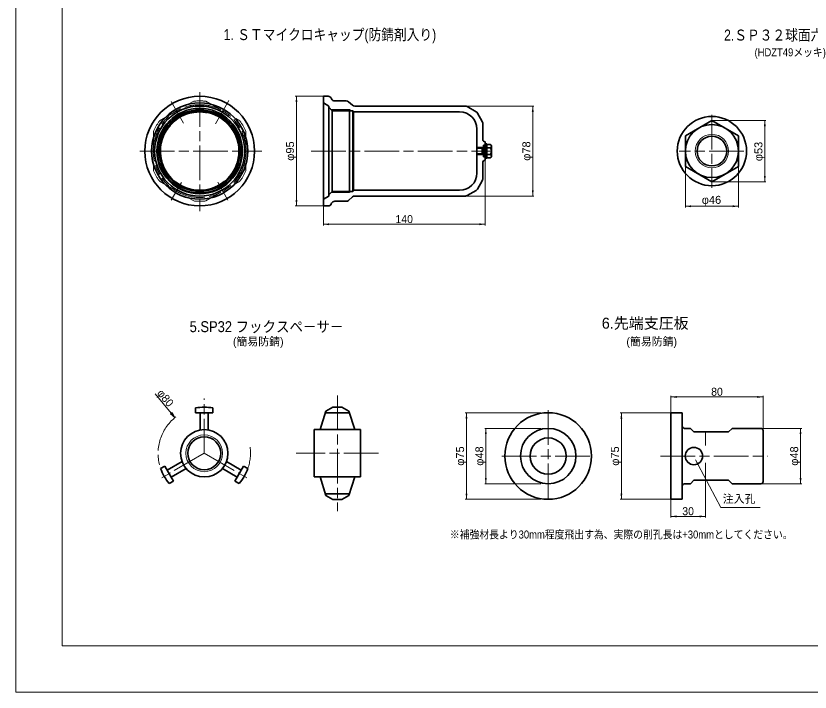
# Model space of a CAD drawing. Units: millimetres at full size, sheet at 1:2.5. Extents: x 2090 to 3770, y 1278 to 2481.
# Drawn here: x 2090 to 2777, y 1293 to 1879 of the extents above; entities that cross this region are included whole.
import ezdxf
from ezdxf.enums import TextEntityAlignment as Align

# ---------------------------------------------------------------- set-up
doc = ezdxf.new("R2010")
doc.units = ezdxf.units.MM
doc.header["$LTSCALE"] = 2.5
for name, pattern in [('CHAIN', [18.5, 12, -1.5, 3.5, -1.5]), ('CHAIN_DOUBLE_DASH', [23.5, 12, -1.5, 3.5, -1.5, 3.5, -1.5]), ('DASHED_SPACED', [12, 6, -6])]:
    doc.linetypes.add(name, pattern=pattern)
for name, color, linetype, lineweight in [('1外形線', 7, 'Continuous', 35), ('2細い実線', 3, 'Continuous', 20), ('3隠れ線', 2, 'DASHED_SPACED', 13), ('4中心線', 1, 'CHAIN', 15), ('5想像線', 6, 'CHAIN_DOUBLE_DASH', 13), ('6寸法線', 4, 'Continuous', 13), ('7 枠・タイトル', 7, 'Continuous', 13)]:
    doc.layers.add(name, color=color, linetype=linetype, lineweight=lineweight)
doc.styles.add('ＭＳ Ｐゴシック', font='')
doc.styles.get('ＭＳ Ｐゴシック').set_extended_font_data('MS PGothic')

# ---------------------------------------------------------------- blocks, each defined once
blk = doc.blocks.new('filled_arrow')
at = {"color": 0, "linetype": 'Continuous', "lineweight": -2}
blk.add_solid([(7.5, 1.25), (0, 0), (7.5, -1.25)], dxfattribs=at)

msp = doc.modelspace()

# ---------------------------------------------------------------- hatches: boundary and pattern name
at = {"layer": '6寸法線'}
msp.add_hatch(color=256, dxfattribs=at).paths.add_polyline_path([(2224.818, 1534.951), (2223.531, 1533.893), (2227.35, 1530.56)])

# ---------------------------------------------------------------- linework, layer by layer
at = {"layer": '1外形線'}
for p, q in [((2355.868, 1808.994), (2360.014, 1808.994)), ((2355.868, 1808.994), (2355.868, 1713.994)), ((2360.468, 1800.494), (2355.868, 1803.149)), ((2362.697, 1807.335), (2363.039, 1806.652)), ((2365.722, 1804.994), (2375.741, 1804.994)), ((2377.716, 1804.251), (2381.011, 1801.269)), ((2360.468, 1800.494), (2360.468, 1761.494)), ((2360.468, 1799.494), (2363.468, 1796.494)), ((2363.468, 1796.494), (2381.468, 1796.494)), ((2363.468, 1796.494), (2363.468, 1761.494)), ((2378.468, 1797.494), (2378.468, 1761.494)), ((2381.468, 1796.494), (2382.046, 1795.494)), ((2381.468, 1796.494), (2381.468, 1761.494)), ((2382.046, 1795.494), (2382.046, 1761.494)), ((2382.046, 1795.494), (2473.868, 1795.494)), ((2383.024, 1800.494), (2478.816, 1800.494)), ((2488.172, 1795.556), (2480.316, 1800.092)), ((2493.466, 1787.19), (2489.27, 1794.458)), ((2669.283, 1774.765), (2692.283, 1788.044)), ((2692.283, 1788.044), (2715.283, 1774.765)), ((2493.868, 1785.69), (2493.868, 1771.494)), ((2488.868, 1780.494), (2488.868, 1761.494)), ((2669.283, 1774.765), (2669.283, 1748.223)), ((2715.283, 1774.765), (2715.283, 1748.223)), ((2495.868, 1769.494), (2495.868, 1753.494)), ((2495.877, 1767.744), (2497.477, 1767.744)), ((2495.877, 1755.244), (2495.877, 1767.744)), ((2497.477, 1755.244), (2497.477, 1767.744)), ((2360.468, 1761.494), (2360.468, 1722.494)), ((2363.468, 1726.494), (2363.468, 1761.494)), ((2378.468, 1725.494), (2378.468, 1761.494)), ((2381.468, 1726.494), (2381.468, 1761.494)), ((2382.046, 1727.494), (2382.046, 1761.494)), ((2495.877, 1764.494), (2488.868, 1764.494)), ((2488.868, 1763.88), (2493.355, 1763.88)), ((2488.868, 1761.494), (2488.868, 1742.494)), ((2493.355, 1763.88), (2494.468, 1764.994)), ((2493.355, 1763.88), (2493.355, 1761.494)), ((2493.355, 1759.107), (2493.355, 1761.493)), ((2494.468, 1766.494), (2494.468, 1761.494)), ((2494.468, 1766.494), (2495.868, 1766.494)), ((2494.468, 1756.494), (2494.468, 1761.494)), ((2497.477, 1767.267), (2500.677, 1767.267)), ((2497.477, 1764.38), (2500.677, 1764.38)), ((2501.477, 1757.164), (2501.477, 1765.824)), ((2488.868, 1759.107), (2493.355, 1759.107)), ((2495.877, 1758.494), (2488.868, 1758.494)), ((2493.355, 1759.107), (2494.468, 1757.993)), ((2494.468, 1756.494), (2495.868, 1756.494)), ((2497.477, 1755.244), (2495.877, 1755.244)), ((2497.477, 1758.607), (2500.677, 1758.607)), ((2497.477, 1755.72), (2500.677, 1755.72)), ((2493.868, 1751.494), (2493.868, 1737.298)), ((2669.283, 1748.223), (2692.283, 1734.944)), ((2692.283, 1734.944), (2715.283, 1748.223)), ((2493.466, 1735.798), (2489.27, 1728.53)), ((2360.468, 1723.494), (2363.468, 1726.494)), ((2363.468, 1726.494), (2381.468, 1726.494)), ((2381.468, 1726.494), (2382.046, 1727.494)), ((2382.046, 1727.494), (2473.868, 1727.494)), ((2488.172, 1727.431), (2480.316, 1722.896)), ((2360.468, 1722.494), (2355.868, 1719.838)), ((2377.716, 1718.736), (2381.011, 1721.718)), ((2383.024, 1722.494), (2478.816, 1722.494)), ((2355.868, 1713.994), (2360.014, 1713.994)), ((2362.697, 1715.652), (2363.039, 1716.335)), ((2365.722, 1717.994), (2375.741, 1717.994)), ((2245.256, 1534.664), (2245.256, 1538.955)), ((2260.256, 1534.664), (2245.256, 1534.664)), ((2249.256, 1519.869), (2249.256, 1534.664)), ((2256.256, 1519.869), (2256.256, 1534.664)), ((2260.256, 1534.664), (2260.256, 1538.955)), ((2357.996, 1536.185), (2352.996, 1520.164)), ((2378.47, 1534.664), (2357.522, 1534.664)), ((2364.023, 1539.664), (2357.996, 1536.185)), ((2371.969, 1539.664), (2364.023, 1539.664)), ((2371.969, 1539.664), (2377.996, 1536.185)), ((2377.996, 1536.185), (2382.996, 1520.164)), ((2656.682, 1534.803), (2656.682, 1459.803)), ((2666.682, 1534.803), (2656.682, 1534.803)), ((2666.682, 1534.803), (2666.682, 1523.303)), ((2387.996, 1520.164), (2347.996, 1520.164)), ((2347.996, 1520.164), (2347.996, 1479.164)), ((2387.996, 1520.164), (2387.996, 1479.164)), ((2666.674, 1497.303), (2666.682, 1525.434)), ((2668.682, 1521.303), (2673.66, 1521.303)), ((2673.66, 1521.303), (2676.696, 1518.267)), ((2706.696, 1518.267), (2709.731, 1521.303)), ((2709.731, 1521.303), (2734.682, 1521.303)), ((2676.696, 1518.267), (2706.696, 1518.267)), ((2736.682, 1519.303), (2736.682, 1475.303)), ((2233.508, 1492.593), (2220.695, 1485.195)), ((2272.003, 1492.593), (2284.817, 1485.195)), ((2666.682, 1471.302), (2666.674, 1497.303)), ((2218.695, 1488.66), (2214.979, 1486.514)), ((2218.695, 1488.66), (2226.195, 1475.669)), ((2237.008, 1486.531), (2224.195, 1479.133)), ((2268.503, 1486.531), (2281.317, 1479.133)), ((2279.317, 1475.669), (2286.817, 1488.66)), ((2286.817, 1488.66), (2290.532, 1486.514)), ((2387.996, 1479.164), (2347.996, 1479.164)), ((2357.996, 1463.144), (2352.996, 1479.164)), ((2377.996, 1463.144), (2382.996, 1479.164)), ((2226.195, 1475.669), (2222.479, 1473.524)), ((2279.317, 1475.669), (2283.032, 1473.524)), ((2668.682, 1473.303), (2673.66, 1473.303)), ((2673.66, 1473.303), (2676.696, 1476.338)), ((2676.696, 1476.338), (2706.696, 1476.338)), ((2706.696, 1476.338), (2709.731, 1473.303)), ((2709.731, 1473.303), (2734.682, 1473.303)), ((2666.682, 1459.803), (2666.682, 1471.303)), ((2378.47, 1464.664), (2357.522, 1464.664)), ((2364.023, 1459.664), (2357.996, 1463.144)), ((2371.969, 1459.664), (2364.023, 1459.664)), ((2371.969, 1459.664), (2377.996, 1463.144)), ((2656.682, 1459.803), (2666.682, 1459.803))]:
    msp.add_line(p, q, dxfattribs=at)
for centre, radius in [((2248.79, 1761.494), 47.5), ((2248.79, 1761.494), 41.656), ((2248.79, 1761.494), 39), ((2248.79, 1761.494), 37), ((2248.79, 1761.494), 35), ((2248.79, 1761.494), 34), ((2692.283, 1761.494), 30), ((2692.283, 1761.494), 22.993), ((2692.283, 1761.494), 12.85), ((2550.532, 1497.303), 37.5), ((2252.756, 1499.664), 20.505), ((2550.532, 1497.303), 24), ((2252.756, 1499.664), 14.27), ((2550.532, 1497.303), 15.7), ((2676.686, 1497.288), 7.5)]:
    msp.add_circle(centre, radius, dxfattribs=at)
for centre, radius, start, end in [((2360.014, 1805.994), 3, 26.56505, 90), ((2365.722, 1807.994), 3, 206.56505, 270), ((2375.741, 1801.994), 3, 48.81407, 90), ((2383.024, 1803.494), 3, 227.85137, 270), ((2473.868, 1780.494), 15, 0, 90), ((2478.816, 1797.494), 3, 60, 90), ((2486.672, 1792.958), 3, 30, 60), ((2490.868, 1785.69), 3, 0, 30), ((2495.868, 1771.494), 2, 180, 270), ((2499.774, 1765.824), 1.702, 302.0046, 57.9954), ((2495.868, 1761.494), 5.608, 329.02089, 30.97911), ((2499.774, 1757.164), 1.702, 302.0046, 57.9954), ((2495.868, 1751.494), 2, 90, 180), ((2473.868, 1742.494), 15, 270, 0), ((2490.868, 1737.298), 3, 330, 0), ((2486.672, 1730.03), 3, 300, 330), ((2383.024, 1719.494), 3, 90, 132.14863), ((2478.816, 1725.494), 3, 270, 300), ((2360.014, 1716.994), 3, 270, 333.43495), ((2365.722, 1714.994), 3, 90, 153.43495), ((2375.741, 1720.994), 3, 270, 311.18593), ((2252.756, 1499.664), 40, 79.19308, 100.80692), ((2668.682, 1523.303), 2, 180, 270), ((2734.682, 1519.303), 2, 0, 90), ((2252.756, 1499.664), 40, 199.19308, 220.80692), ((2252.756, 1499.664), 40, 319.19308, 340.80692), ((2668.682, 1471.303), 2, 90, 180.0002), ((2668.682, 1471.303), 2, 90, 180.00299), ((2734.682, 1475.303), 2, 270, 0)]:
    msp.add_arc(centre, radius, start, end, dxfattribs=at)
at = {"layer": '2細い実線'}
for p, q in [((2362.468, 1797.494), (2378.468, 1797.494)), ((2378.468, 1797.494), (2380.2, 1796.494)), ((2493.968, 1764.494), (2488.868, 1764.494)), ((2493.968, 1758.493), (2488.868, 1758.493)), ((2378.468, 1725.494), (2380.2, 1726.494)), ((2362.468, 1725.494), (2378.468, 1725.494))]:
    msp.add_line(p, q, dxfattribs=at)
for centre, radius in [((2248.79, 1761.494), 36), ((2692.283, 1761.494), 14.5), ((2252.756, 1499.664), 15.92)]:
    msp.add_circle(centre, radius, dxfattribs=at)
at = {"layer": '3隠れ線'}
for p, q in [((2213.985, 1787.587), (2243.595, 1804.682)), ((2253.985, 1804.682), (2283.595, 1787.587)), ((2208.79, 1778.589), (2208.79, 1744.398)), ((2288.79, 1778.589), (2288.79, 1744.398)), ((2213.985, 1735.4), (2243.595, 1718.305)), ((2253.985, 1718.305), (2283.595, 1735.4)), ((2686.682, 1476.338), (2686.682, 1518.267))]:
    msp.add_line(p, q, dxfattribs=at)
msp.add_circle((2248.79, 1761.494), 33.66, dxfattribs=at)
for start, end in [(83.14104, 96.85896), (143.14104, 156.85896), (23.14104, 36.85896), (203.14104, 216.85896), (323.14104, 336.85896), (263.14104, 276.85896)]:
    msp.add_arc((2248.79, 1761.494), 43.5, start, end, dxfattribs=at)
at = {"layer": '4中心線'}
for p, q in [((2248.79, 1812.515), (2248.79, 1709.303)), ((2248.79, 1812.515), (2248.79, 1709.303)), ((2234.861, 1785.62), (2223.99, 1804.448)), ((2262.453, 1785.159), (2274.056, 1805.256)), ((2692.283, 1792.95), (2692.283, 1729.635)), ((2196.998, 1761.494), (2302.525, 1761.494)), ((2196.998, 1761.494), (2302.525, 1761.494)), ((2345.248, 1761.494), (2501.102, 1761.494)), ((2719.915, 1761.494), (2663.815, 1761.494)), ((2224.225, 1718.945), (2233.087, 1734.295)), ((2273.261, 1719.11), (2264.398, 1734.46)), ((2367.996, 1549.664), (2367.996, 1449.664)), ((2252.756, 1499.664), (2252.756, 1547.15)), ((2550.532, 1537.138), (2550.532, 1457.957)), ((2252.756, 1499.664), (2213.156, 1476.802)), ((2252.756, 1499.664), (2292.355, 1476.802)), ((2403.727, 1499.664), (2332.265, 1499.664)), ((2510.379, 1497.303), (2589.702, 1497.303)), ((2647.82, 1497.303), (2740.8, 1497.303))]:
    msp.add_line(p, q, dxfattribs=at)
at = {"layer": '5想像線'}
for radius in [40.201, 34.501]:
    msp.add_circle((2248.79, 1761.494), radius, dxfattribs=at)
for start, end in [(133.45183, 199.19308), (340.80692, 7.65944)]:
    msp.add_arc((2252.756, 1499.664), 40, start, end, dxfattribs=at)
for centre, major_axis in [((2495.19, 1765.477), (0, 1.016)), ((2495.19, 1757.51), (0, -1.016))]:
    msp.add_ellipse(centre, major_axis=major_axis, ratio=0.688699, dxfattribs=at)
at = {"layer": '6寸法線'}
for p, q in [((2355.806, 1808.994), (2331.586, 1808.994)), ((2332.586, 1713.994), (2332.586, 1808.994)), ((2478.878, 1800.494), (2538.182, 1800.494)), ((2537.182, 1722.494), (2537.182, 1800.494)), ((2692.345, 1788.044), (2739.108, 1788.044)), ((2738.108, 1734.944), (2738.108, 1788.044)), ((2495.868, 1753.431), (2495.868, 1697.1)), ((2669.283, 1748.16), (2669.283, 1712.684)), ((2715.283, 1748.16), (2715.283, 1712.684)), ((2692.345, 1734.944), (2739.108, 1734.944)), ((2478.878, 1722.494), (2538.182, 1722.494)), ((2355.806, 1713.994), (2331.586, 1713.994)), ((2355.868, 1715.931), (2355.868, 1697.1)), ((2669.283, 1713.684), (2715.283, 1713.684)), ((2355.868, 1698.1), (2495.868, 1698.1)), ((2210.382, 1551.195), (2224.174, 1534.422)), ((2656.682, 1534.865), (2656.682, 1549.491)), ((2656.682, 1548.491), (2736.682, 1548.491)), ((2736.682, 1519.365), (2736.682, 1549.491)), ((2544.052, 1534.803), (2478.793, 1534.803)), ((2479.793, 1534.803), (2479.793, 1459.803)), ((2656.62, 1534.803), (2612.894, 1534.803)), ((2613.894, 1534.803), (2613.894, 1459.803)), ((2544.052, 1521.303), (2495.543, 1521.303)), ((2496.543, 1521.303), (2496.543, 1473.303)), ((2734.745, 1521.303), (2770.058, 1521.303)), ((2769.058, 1521.303), (2769.058, 1473.303)), ((2252.666, 1499.664), (2252.846, 1499.664)), ((2252.756, 1499.574), (2252.756, 1499.754)), ((2544.052, 1473.303), (2495.543, 1473.303)), ((2686.682, 1476.275), (2686.682, 1444.002)), ((2734.745, 1473.303), (2770.058, 1473.303)), ((2544.052, 1459.803), (2478.793, 1459.803)), ((2656.62, 1459.803), (2612.894, 1459.803)), ((2656.682, 1459.74), (2656.682, 1444.002)), ((2656.682, 1445.002), (2686.682, 1445.002))]:
    msp.add_line(p, q, dxfattribs=at)
msp.add_lwpolyline([(2224.818, 1534.951), (2223.531, 1533.893), (2227.35, 1530.56)], close=True, dxfattribs=at)
msp.add_lwpolyline([(2677.98, 1494.154), (2680.328, 1489.739), (2700.008, 1452.724), (2734.169, 1452.724)], dxfattribs=at)
msp.add_arc((2252.756, 1499.664), 40, 127.9982, 133.36231, dxfattribs=at)
at = {"layer": '7 枠・タイトル'}
for p, q in [((2089.646, 2480.788), (2089.646, 1292.788)), ((2129.646, 2440.788), (2129.646, 1332.788)), ((2129.646, 1332.788), (3729.646, 1332.788)), ((2089.646, 1292.788), (3769.646, 1292.788))]:
    msp.add_line(p, q, dxfattribs=at)

# ---------------------------------------------------------------- block references
at = {"layer": '6寸法線', "xscale": 0.667, "yscale": 0.667}
for p, rotation in [((2332.586, 1808.994), 270), ((2537.182, 1800.494), 270), ((2738.108, 1788.044), 270), ((2738.108, 1734.944), 90), ((2537.182, 1722.494), 90), ((2332.586, 1713.994), 90), ((2715.283, 1713.684), 180), ((2495.868, 1698.1), 180), ((2736.682, 1548.491), 180), ((2479.793, 1534.803), 270), ((2613.894, 1534.803), 270), ((2496.543, 1521.303), 270), ((2769.058, 1521.303), 270), ((2677.98, 1494.154), 298), ((2496.543, 1473.303), 90), ((2769.058, 1473.303), 90), ((2479.793, 1459.803), 90), ((2613.894, 1459.803), 90), ((2686.682, 1445.002), 180)]:
    msp.add_blockref('filled_arrow', p, dxfattribs=dict(at, rotation=rotation))
for p in [(2669.283, 1713.684), (2355.868, 1698.1), (2656.682, 1548.491), (2656.682, 1445.002)]:
    msp.add_blockref('filled_arrow', p, dxfattribs=at)

# ---------------------------------------------------------------- texts
at = {"layer": '6寸法線', "style": 'ＭＳ Ｐゴシック', "width": 1.05}
for s, p in [('φ95', (2327.032, 1761.494)), ('φ78', (2531.628, 1761.494)), ('φ53', (2732.554, 1761.145)), ('φ75', (2474.239, 1497.303)), ('φ48', (2490.989, 1497.303)), ('φ75', (2608.34, 1497.303)), ('φ48', (2763.504, 1497.303))]:
    msp.add_text(s, height=6.928, rotation=90, dxfattribs=at).set_placement(p, align=Align.MIDDLE_CENTER)
msp.add_text('φ46', height=6.928, dxfattribs=at).set_placement((2691.934, 1719.238), align=Align.MIDDLE_CENTER)
at = {"layer": '6寸法線', "style": 'ＭＳ Ｐゴシック'}
for s, p in [('140', (2425.868, 1702.6)), ('80', (2696.682, 1552.991)), ('30', (2671.682, 1449.502))]:
    msp.add_text(s, height=6.928, dxfattribs=at).set_placement(p, align=Align.MIDDLE_CENTER)
msp.add_text('φ80', height=6.928, rotation=309.431, dxfattribs=at).set_placement((2219.166, 1547.598), align=Align.MIDDLE_CENTER)
at = {"layer": '6寸法線', "color": 7, "style": 'ＭＳ Ｐゴシック'}
msp.add_text('注入孔', height=6.928, dxfattribs=at).set_placement((2701.689, 1454.665), align=Align.BOTTOM_LEFT)
at = {"layer": '7 枠・タイトル', "style": 'ＭＳ Ｐゴシック'}
for s, height, width, p in [('1. ＳＴマイクロキャップ(防錆剤入り)', 9.501, 0.85, (2361.548, 1862.412)), ('(HDZT49メッキ)', 6.928, 0.9, (2760.1, 1847.072)), ('5.SP32 フックスペ－サ－', 9.501, 0.9, (2306.645, 1609.375))]:
    msp.add_text(s, height=height, dxfattribs=dict(at, width=width)).set_placement(p, align=Align.MIDDLE_CENTER)
at = {"layer": '7 枠・タイトル', "style": 'ＭＳ Ｐゴシック', "width": 0.85}
msp.add_text('2.ＳＰ３２球面六角ナット', height=9.501, dxfattribs=at).set_placement((2832.811, 1862.003), align=Align.MIDDLE_RIGHT)
at = {"layer": '7 枠・タイトル', "style": 'ＭＳ Ｐゴシック'}
msp.add_text('6.先端支圧板', height=9.501, dxfattribs=at).set_placement((2596.966, 1604.787), align=Align.BOTTOM_LEFT)
for p in [(2299.511, 1596.499), (2640.175, 1596.499)]:
    msp.add_text('(簡易防錆)', height=6.928, dxfattribs=at).set_placement(p, align=Align.MIDDLE_CENTER)
at = {"layer": '7 枠・タイトル', "style": 'ＭＳ Ｐゴシック', "width": 0.9}
msp.add_text('※補強材長より30mm程度飛出す為、実際の削孔長は+30mmとしてください。', height=6.928, dxfattribs=at).set_placement((2465.401, 1423.782), align=Align.BOTTOM_LEFT)

doc.saveas('drawing.dxf')
